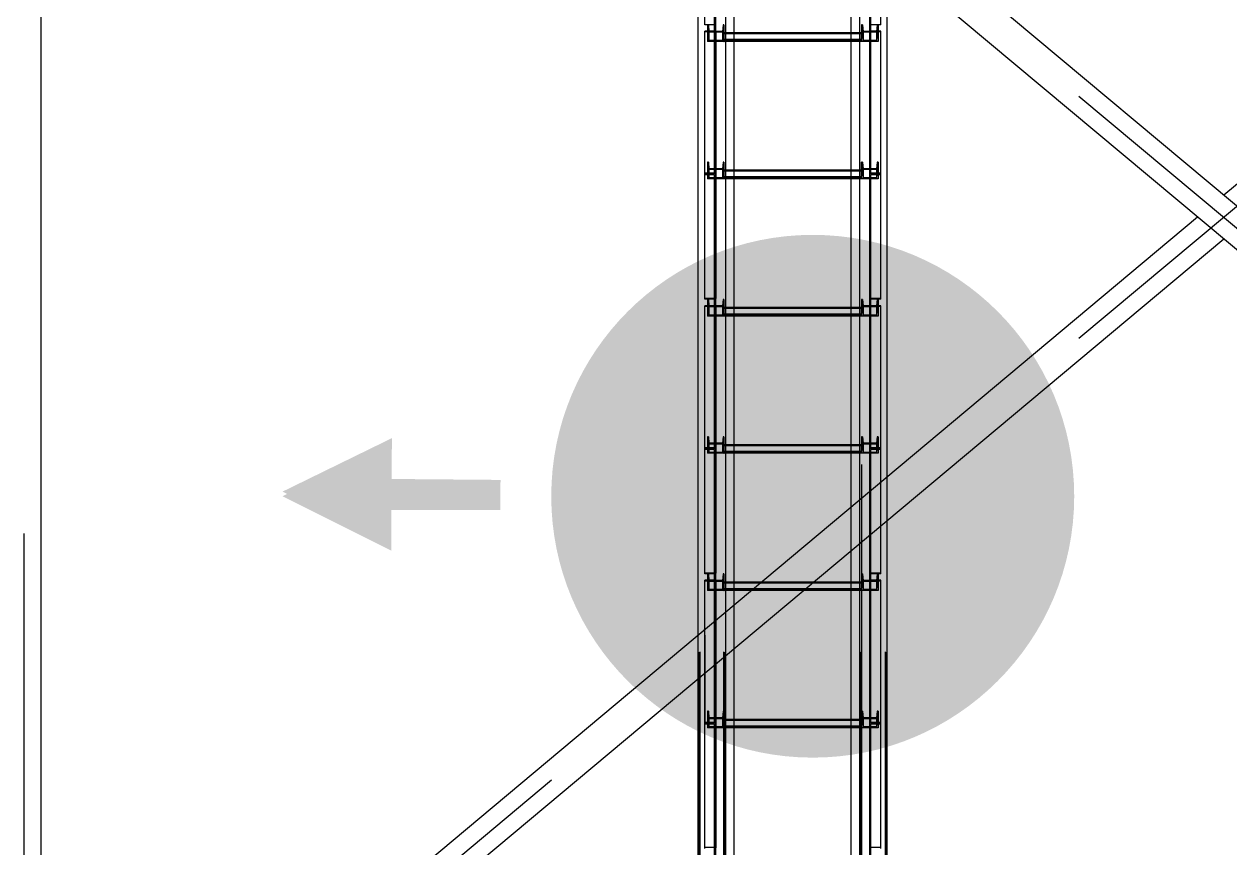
# Model space of a CAD drawing. Header units: millimetres. Extents: x 150209.93 to 150215.05, y 136675.65 to 136679.93.
# Drawn here: x 150210.9475 to 150211.1228, y 136678.1951 to 136678.3149 of the extents above; entities that cross this region are included whole.
import ezdxf

# ---------------------------------------------------------------- set-up
doc = ezdxf.new("R2010")
doc.units = ezdxf.units.MM
doc.header["$LTSCALE"] = 0.25
for name, pattern in [('CENTER', [50.8, 31.75, -6.35, 6.35, -6.35]), ('XKITLINE00', [0]), ('XKITLINE02', [4, 2, -2]), ('XKITLINE03', [6, 3, -1, 1, -1])]:
    doc.linetypes.add(name, pattern=pattern)
doc.layers.add('Parts', color=7, linetype='Continuous')

# ---------------------------------------------------------------- blocks, each defined once
blk = doc.blocks.new('çatıı')
at = {"color": 1, "linetype": 'XKITLINE03'}
for p, q in [((10599, 12460.22), (10599, 14136.58)), ((10711, 12460.22), (10710.99, 14136.58)), ((10605, 12460.27), (10605, 14100.27)), ((10705, 14100.27), (10705, 12460.27)), ((10599.01, 13415.03), (10599.01, 13311.68)), ((10605.02, 13414.67), (10605.02, 13408.06)), ((10705, 13408.76), (10605.02, 13408.76)), ((10705, 13408.06), (10705, 13414.67)), ((10710.99, 13311.68), (10710.99, 13415.03)), ((10599.01, 13311.68), (10599.01, 13221.18)), ((10605.02, 13314.84), (10605.02, 13308.23)), ((10705, 13308.23), (10705, 13314.84)), ((10710.99, 13221.18), (10710.99, 13311.68)), ((10705, 13308.94), (10605.02, 13308.94)), ((10599.01, 13215.38), (10599.01, 13112.03)), ((10710.99, 13112.03), (10710.99, 13215.38)), ((10605.02, 13215.02), (10605.02, 13208.4)), ((10705, 13209.11), (10605.02, 13209.11)), ((10705, 13208.4), (10705, 13215.02)), ((10599.01, 13112.03), (10599.01, 13021.53)), ((10605.02, 13115.19), (10605.02, 13108.58)), ((10705, 13108.58), (10705, 13115.19)), ((10710.99, 13021.53), (10710.99, 13112.03)), ((10705, 13109.29), (10605.02, 13109.29)), ((10599.01, 13015.73), (10599.01, 12912.38)), ((10605.02, 13015.36), (10605.02, 13008.75)), ((10705, 13008.75), (10705, 13015.36)), ((10710.99, 12912.38), (10710.99, 13015.73)), ((10705, 13009.46), (10605.02, 13009.46)), ((10599.01, 12912.38), (10599.01, 12821.88)), ((10605.02, 12915.54), (10605.02, 12908.93)), ((10705, 12909.64), (10605.02, 12909.64)), ((10705, 12908.93), (10705, 12915.54)), ((10710.99, 12821.88), (10710.99, 12912.38))]:
    blk.add_line(p, q, dxfattribs=at)
at = {"color": 116, "linetype": 'XKITLINE02', "true_color": 0x136734}
for p, q in [((10587.15, 12464.01), (10587.15, 14108.01)), ((10587.68, 12464.27), (10587.68, 14108.55)), ((10604.92, 12464.27), (10604.92, 14108.55)), ((10605, 12460.27), (10605, 14101.46)), ((10605.45, 12464.01), (10605.45, 14108.01)), ((10605.85, 12460.36), (10605.85, 14101.37)), ((10612.5, 12461.41), (10612.5, 14101.41)), ((10704.15, 12460.36), (10704.15, 14101.37)), ((10704.55, 12464.01), (10704.54, 14108.01)), ((10705, 12460.27), (10705, 14101.46)), ((10705.08, 12464.27), (10705.07, 14108.55)), ((10722.31, 12464.27), (10722.31, 14108.55)), ((10722.85, 12464.01), (10722.84, 14108.01)), ((10606.3, 12512.75), (10606.3, 14066.32)), ((10723.69, 12527.64), (10723.69, 14052.58)), ((10697.5, 12461.41), (10697.5, 14036.38)), ((10591.01, 13420.22), (10591.01, 13511.34)), ((10598.21, 13414.69), (10598.21, 13510.72)), ((10599.01, 13414.69), (10599.01, 13511.34)), ((10710.99, 13414.69), (10710.99, 13511.34)), ((10711.79, 13414.69), (10711.79, 13510.72)), ((10718.99, 13420.22), (10718.99, 13511.34)), ((10598.21, 13420.22), (10591.01, 13420.22)), ((10593.7, 13420.16), (10593.02, 13420.16)), ((10593.02, 13420.16), (10593.02, 13414.67)), ((10593.02, 13420.16), (10593.02, 13413.55)), ((10593.7, 13420.16), (10594.08, 13415.37)), ((10593.7, 13420.16), (10593.7, 13413.55)), ((10599.01, 13420.5), (10598.21, 13420.5)), ((10598.21, 13312.23), (10598.21, 13420.5)), ((10599.01, 13311.68), (10599.01, 13420.5)), ((10604.34, 13420.16), (10603.95, 13415.37)), ((10605.02, 13420.16), (10604.34, 13420.16)), ((10604.34, 13420.16), (10604.34, 13413.55)), ((10605.02, 13420.16), (10605.02, 13414.67)), ((10605.02, 13420.16), (10605.02, 13413.55)), ((10705, 13420.16), (10705, 13413.55)), ((10705, 13420.16), (10705, 13414.67)), ((10705.68, 13420.16), (10705, 13420.16)), ((10705.68, 13420.16), (10705.68, 13413.55)), ((10705.68, 13420.16), (10706.06, 13415.37)), ((10710.99, 13311.68), (10710.99, 13420.5)), ((10711.79, 13420.5), (10710.99, 13420.5)), ((10711.79, 13312.23), (10711.79, 13420.5)), ((10718.99, 13420.22), (10711.79, 13420.22)), ((10716.32, 13420.16), (10715.93, 13415.37)), ((10716.32, 13420.16), (10716.32, 13413.55)), ((10717, 13420.16), (10716.32, 13420.16)), ((10717, 13420.16), (10717, 13413.55)), ((10717, 13420.16), (10717, 13414.67)), ((10598.21, 13415.58), (10591.01, 13415.58)), ((10591.01, 13311.68), (10591.01, 13415.58)), ((10599.01, 13415.03), (10591.01, 13415.03)), ((10605.02, 13414.67), (10593.02, 13414.67)), ((10593.02, 13414.67), (10593.02, 13408.06)), ((10593.7, 13413.55), (10593.02, 13413.55)), ((10593.02, 13413.55), (10593.02, 13408.06)), ((10605.02, 13408.06), (10593.02, 13408.06)), ((10593.7, 13413.55), (10594.08, 13408.75)), ((10603.95, 13415.37), (10594.08, 13415.37)), ((10594.08, 13415.37), (10594.08, 13408.75)), ((10603.95, 13408.75), (10594.08, 13408.75)), ((10599.01, 13414.69), (10598.21, 13414.69)), ((10603.95, 13415.37), (10603.95, 13408.75)), ((10604.34, 13413.55), (10603.95, 13408.75)), ((10605.02, 13413.55), (10604.34, 13413.55)), ((10605.02, 13414.67), (10605.02, 13408.06)), ((10605.02, 13408.06), (10605.02, 13414.25)), ((10612.5, 13414.25), (10605.02, 13414.25)), ((10705, 13414.21), (10605.02, 13414.21)), ((10705, 13413.59), (10605.02, 13413.59)), ((10605.02, 13413.55), (10605.02, 13408.06)), ((10705, 13413.55), (10605.02, 13413.55)), ((10705, 13409.4), (10605.02, 13409.4)), ((10705, 13408.82), (10605.02, 13408.82)), ((10612.5, 13408.76), (10605.02, 13408.76)), ((10612.5, 13408.06), (10605.02, 13408.06)), ((10705, 13414.25), (10697.5, 13414.25)), ((10705, 13408.76), (10697.5, 13408.76)), ((10705, 13408.06), (10697.5, 13408.06)), ((10705, 13414.67), (10705, 13408.06)), ((10717, 13414.67), (10705, 13414.67)), ((10705, 13408.06), (10705, 13414.25)), ((10705, 13413.55), (10705, 13408.06)), ((10705.68, 13413.55), (10705, 13413.55)), ((10717, 13408.06), (10705, 13408.06)), ((10705.68, 13413.55), (10706.06, 13408.75)), ((10706.06, 13415.37), (10706.06, 13408.75)), ((10715.93, 13415.37), (10706.06, 13415.37)), ((10715.93, 13408.75), (10706.06, 13408.75)), ((10718.99, 13415.03), (10710.99, 13415.03)), ((10711.79, 13414.69), (10710.99, 13414.69)), ((10718.99, 13415.58), (10711.79, 13415.58)), ((10715.93, 13415.37), (10715.93, 13408.75)), ((10716.32, 13413.55), (10715.93, 13408.75)), ((10717, 13413.55), (10716.32, 13413.55)), ((10717, 13414.67), (10717, 13408.06)), ((10717, 13413.55), (10717, 13408.06)), ((10718.99, 13311.68), (10718.99, 13415.58)), ((10593.7, 13320.33), (10593.02, 13320.33)), ((10593.02, 13320.33), (10593.02, 13314.84)), ((10593.02, 13320.33), (10593.02, 13313.72)), ((10593.7, 13320.33), (10594.08, 13315.54)), ((10593.7, 13320.33), (10593.7, 13313.72)), ((10604.34, 13320.33), (10603.95, 13315.54)), ((10605.02, 13320.33), (10604.34, 13320.33)), ((10604.34, 13320.33), (10604.34, 13313.72)), ((10605.02, 13320.33), (10605.02, 13314.84)), ((10605.02, 13320.33), (10605.02, 13313.72)), ((10705, 13313.72), (10705, 13320.33)), ((10705, 13320.33), (10705, 13314.84)), ((10705.68, 13320.33), (10705, 13320.33)), ((10705.68, 13320.33), (10705.68, 13313.72)), ((10705.68, 13320.33), (10706.06, 13315.54)), ((10716.32, 13320.33), (10715.93, 13315.54)), ((10716.32, 13320.33), (10716.32, 13313.72)), ((10717, 13320.33), (10716.32, 13320.33)), ((10717, 13320.33), (10717, 13313.72)), ((10717, 13320.33), (10717, 13314.84)), ((10598.21, 13312.23), (10591.01, 13312.23)), ((10591.01, 13220.57), (10591.01, 13311.68)), ((10599.01, 13311.68), (10591.01, 13311.68)), ((10599.01, 13311.68), (10591.01, 13311.68)), ((10605.02, 13314.84), (10593.02, 13314.84)), ((10593.02, 13314.84), (10593.02, 13308.23)), ((10593.7, 13313.72), (10593.02, 13313.72)), ((10593.02, 13313.72), (10593.02, 13308.23)), ((10593.7, 13313.72), (10594.08, 13308.93)), ((10603.95, 13315.54), (10594.08, 13315.54)), ((10594.08, 13315.54), (10594.08, 13308.93)), ((10599.01, 13317.15), (10598.21, 13317.15)), ((10599.01, 13215.04), (10599.01, 13311.68)), ((10603.95, 13315.54), (10603.95, 13308.93)), ((10604.34, 13313.72), (10603.95, 13308.93)), ((10605.02, 13313.72), (10604.34, 13313.72)), ((10605.02, 13314.84), (10605.02, 13308.23)), ((10605.02, 13308.23), (10605.02, 13314.43)), ((10612.5, 13314.43), (10605.02, 13314.43)), ((10705, 13314.39), (10605.02, 13314.39)), ((10705, 13313.76), (10605.02, 13313.76)), ((10605.02, 13313.72), (10605.02, 13308.23)), ((10705, 13313.72), (10605.02, 13313.72)), ((10705, 13314.43), (10697.5, 13314.43)), ((10705, 13314.84), (10705, 13308.23)), ((10717, 13314.84), (10705, 13314.84)), ((10705, 13308.23), (10705, 13314.43)), ((10705, 13313.72), (10705, 13308.23)), ((10705.68, 13313.72), (10705, 13313.72)), ((10705.68, 13313.72), (10706.06, 13308.93)), ((10706.06, 13315.54), (10706.06, 13308.93)), ((10715.93, 13315.54), (10706.06, 13315.54)), ((10711.79, 13317.15), (10710.99, 13317.15)), ((10710.99, 13215.04), (10710.99, 13311.68)), ((10718.99, 13311.68), (10710.99, 13311.68)), ((10718.99, 13311.68), (10710.99, 13311.68)), ((10718.99, 13312.23), (10711.79, 13312.23)), ((10715.93, 13315.54), (10715.93, 13308.93)), ((10716.32, 13313.72), (10715.93, 13308.93)), ((10717, 13313.72), (10716.32, 13313.72)), ((10717, 13314.84), (10717, 13308.23)), ((10717, 13313.72), (10717, 13308.23)), ((10718.99, 13220.57), (10718.99, 13311.68)), ((10598.21, 13311.07), (10591.01, 13311.07)), ((10605.02, 13308.23), (10593.02, 13308.23)), ((10603.95, 13308.93), (10594.08, 13308.93)), ((10598.21, 13215.04), (10598.21, 13311.07)), ((10599.01, 13305.55), (10598.21, 13305.55)), ((10705, 13309.57), (10605.02, 13309.57)), ((10705, 13308.99), (10605.02, 13308.99)), ((10612.5, 13308.94), (10605.02, 13308.94)), ((10612.5, 13308.23), (10605.02, 13308.23)), ((10705, 13308.94), (10697.5, 13308.94)), ((10705, 13308.23), (10697.5, 13308.23)), ((10717, 13308.23), (10705, 13308.23)), ((10715.93, 13308.93), (10706.06, 13308.93)), ((10711.79, 13305.55), (10710.99, 13305.55)), ((10711.79, 13215.04), (10711.79, 13311.07)), ((10718.99, 13311.07), (10711.79, 13311.07)), ((10599.01, 13221.18), (10591.01, 13221.18)), ((10598.21, 13220.57), (10591.01, 13220.57)), ((10598.21, 13215.92), (10591.01, 13215.92)), ((10591.01, 13112.03), (10591.01, 13215.92)), ((10599.01, 13215.38), (10591.01, 13215.38)), ((10593.7, 13220.51), (10593.02, 13220.51)), ((10593.02, 13220.51), (10593.02, 13215.02)), ((10593.02, 13220.51), (10593.02, 13213.89)), ((10593.7, 13220.51), (10594.08, 13215.71)), ((10593.7, 13220.51), (10593.7, 13213.89)), ((10603.95, 13215.71), (10594.08, 13215.71)), ((10594.08, 13215.71), (10594.08, 13209.1)), ((10599.01, 13220.85), (10598.21, 13220.85)), ((10598.21, 13112.58), (10598.21, 13220.85)), ((10599.01, 13112.03), (10599.01, 13220.85)), ((10604.34, 13220.51), (10603.95, 13215.71)), ((10603.95, 13215.71), (10603.95, 13209.1)), ((10605.02, 13220.51), (10604.34, 13220.51)), ((10604.34, 13220.51), (10604.34, 13213.89)), ((10605.02, 13220.51), (10605.02, 13215.02)), ((10605.02, 13220.51), (10605.02, 13213.89)), ((10705, 13220.51), (10705, 13213.89)), ((10705, 13220.51), (10705, 13215.02)), ((10705.68, 13220.51), (10705, 13220.51)), ((10705.68, 13220.51), (10705.68, 13213.89)), ((10705.68, 13220.51), (10706.06, 13215.71)), ((10706.06, 13215.71), (10706.06, 13209.1)), ((10715.93, 13215.71), (10706.06, 13215.71)), ((10718.99, 13221.18), (10710.99, 13221.18)), ((10710.99, 13112.03), (10710.99, 13220.85)), ((10711.79, 13220.85), (10710.99, 13220.85)), ((10718.99, 13215.38), (10710.99, 13215.38)), ((10711.79, 13112.58), (10711.79, 13220.85)), ((10718.99, 13220.57), (10711.79, 13220.57)), ((10718.99, 13215.92), (10711.79, 13215.92)), ((10716.32, 13220.51), (10715.93, 13215.71)), ((10715.93, 13215.71), (10715.93, 13209.1)), ((10716.32, 13220.51), (10716.32, 13213.89)), ((10717, 13220.51), (10716.32, 13220.51)), ((10717, 13220.51), (10717, 13213.89)), ((10717, 13220.51), (10717, 13215.02)), ((10718.99, 13112.03), (10718.99, 13215.92)), ((10605.02, 13215.02), (10593.02, 13215.02)), ((10593.02, 13215.02), (10593.02, 13208.4)), ((10593.7, 13213.89), (10593.02, 13213.89)), ((10593.02, 13213.89), (10593.02, 13208.4)), ((10605.02, 13208.4), (10593.02, 13208.4)), ((10593.7, 13213.89), (10594.08, 13209.1)), ((10603.95, 13209.1), (10594.08, 13209.1)), ((10599.01, 13215.04), (10598.21, 13215.04)), ((10604.34, 13213.89), (10603.95, 13209.1)), ((10605.02, 13213.89), (10604.34, 13213.89)), ((10605.02, 13215.02), (10605.02, 13208.4)), ((10605.02, 13208.4), (10605.02, 13214.6)), ((10612.5, 13214.6), (10605.02, 13214.6)), ((10705, 13214.56), (10605.02, 13214.56)), ((10705, 13213.93), (10605.02, 13213.93)), ((10605.02, 13213.89), (10605.02, 13208.4)), ((10705, 13213.89), (10605.02, 13213.89)), ((10705, 13209.75), (10605.02, 13209.75)), ((10705, 13209.17), (10605.02, 13209.17)), ((10612.5, 13209.11), (10605.02, 13209.11)), ((10612.5, 13208.4), (10605.02, 13208.4)), ((10705, 13214.6), (10697.5, 13214.6)), ((10705, 13209.11), (10697.5, 13209.11)), ((10705, 13208.4), (10697.5, 13208.4)), ((10705, 13215.02), (10705, 13208.4)), ((10717, 13215.02), (10705, 13215.02)), ((10705, 13208.4), (10705, 13214.6)), ((10705, 13213.89), (10705, 13208.4)), ((10705.68, 13213.89), (10705, 13213.89)), ((10717, 13208.4), (10705, 13208.4)), ((10705.68, 13213.89), (10706.06, 13209.1)), ((10715.93, 13209.1), (10706.06, 13209.1)), ((10711.79, 13215.04), (10710.99, 13215.04)), ((10716.32, 13213.89), (10715.93, 13209.1)), ((10717, 13213.89), (10716.32, 13213.89)), ((10717, 13215.02), (10717, 13208.4)), ((10717, 13213.89), (10717, 13208.4)), ((10593.7, 13120.68), (10593.02, 13120.68)), ((10593.02, 13120.68), (10593.02, 13115.19)), ((10593.02, 13120.68), (10593.02, 13114.07)), ((10593.7, 13120.68), (10594.08, 13115.89)), ((10593.7, 13120.68), (10593.7, 13114.07)), ((10604.34, 13120.68), (10603.95, 13115.89)), ((10605.02, 13120.68), (10604.34, 13120.68)), ((10604.34, 13120.68), (10604.34, 13114.07)), ((10605.02, 13120.68), (10605.02, 13115.19)), ((10605.02, 13120.68), (10605.02, 13114.07)), ((10705, 13120.68), (10705, 13114.07)), ((10705, 13120.68), (10705, 13115.19)), ((10705.68, 13120.68), (10705, 13120.68)), ((10705.68, 13120.68), (10705.68, 13114.07)), ((10705.68, 13120.68), (10706.06, 13115.89)), ((10716.32, 13120.68), (10715.93, 13115.89)), ((10716.32, 13120.68), (10716.32, 13114.07)), ((10717, 13120.68), (10716.32, 13120.68)), ((10717, 13120.68), (10717, 13114.07)), ((10717, 13120.68), (10717, 13115.19)), ((10598.21, 13112.58), (10591.01, 13112.58)), ((10599.01, 13112.03), (10591.01, 13112.03)), ((10591.01, 13020.91), (10591.01, 13112.03)), ((10599.01, 13112.03), (10591.01, 13112.03)), ((10598.21, 13111.42), (10591.01, 13111.42)), ((10605.02, 13115.19), (10593.02, 13115.19)), ((10593.02, 13115.19), (10593.02, 13108.58)), ((10593.7, 13114.07), (10593.02, 13114.07)), ((10593.02, 13114.07), (10593.02, 13108.58)), ((10593.7, 13114.07), (10594.08, 13109.28)), ((10603.95, 13115.89), (10594.08, 13115.89)), ((10594.08, 13115.89), (10594.08, 13109.28)), ((10599.01, 13117.5), (10598.21, 13117.5)), ((10598.21, 13015.39), (10598.21, 13111.42)), ((10599.01, 13015.39), (10599.01, 13112.03)), ((10603.95, 13115.89), (10603.95, 13109.28)), ((10604.34, 13114.07), (10603.95, 13109.28)), ((10605.02, 13114.07), (10604.34, 13114.07)), ((10605.02, 13115.19), (10605.02, 13108.58)), ((10605.02, 13108.58), (10605.02, 13114.78)), ((10612.5, 13114.78), (10605.02, 13114.78)), ((10705, 13114.74), (10605.02, 13114.74)), ((10705, 13114.11), (10605.02, 13114.11)), ((10705, 13114.07), (10605.02, 13114.07)), ((10605.02, 13114.07), (10605.02, 13108.58)), ((10705, 13114.78), (10697.5, 13114.78)), ((10705, 13115.19), (10705, 13108.58)), ((10717, 13115.19), (10705, 13115.19)), ((10705, 13108.58), (10705, 13114.78)), ((10705, 13114.07), (10705, 13108.58)), ((10705.68, 13114.07), (10705, 13114.07)), ((10705.68, 13114.07), (10706.06, 13109.28)), ((10706.06, 13115.89), (10706.06, 13109.28)), ((10715.93, 13115.89), (10706.06, 13115.89)), ((10711.79, 13117.5), (10710.99, 13117.5)), ((10710.99, 13015.39), (10710.99, 13112.03)), ((10718.99, 13112.03), (10710.99, 13112.03)), ((10718.99, 13112.03), (10710.99, 13112.03)), ((10718.99, 13112.58), (10711.79, 13112.58)), ((10711.79, 13015.39), (10711.79, 13111.42)), ((10718.99, 13111.42), (10711.79, 13111.42)), ((10715.93, 13115.89), (10715.93, 13109.28)), ((10716.32, 13114.07), (10715.93, 13109.28)), ((10717, 13114.07), (10716.32, 13114.07)), ((10717, 13115.19), (10717, 13108.58)), ((10717, 13114.07), (10717, 13108.58)), ((10718.99, 13020.91), (10718.99, 13112.03)), ((10605.02, 13108.58), (10593.02, 13108.58)), ((10603.95, 13109.28), (10594.08, 13109.28)), ((10599.01, 13105.89), (10598.21, 13105.89)), ((10705, 13109.92), (10605.02, 13109.92)), ((10705, 13109.34), (10605.02, 13109.34)), ((10612.5, 13109.29), (10605.02, 13109.29)), ((10612.5, 13108.58), (10605.02, 13108.58)), ((10705, 13109.29), (10697.5, 13109.29)), ((10705, 13108.58), (10697.5, 13108.58)), ((10717, 13108.58), (10705, 13108.58)), ((10715.93, 13109.28), (10706.06, 13109.28)), ((10711.79, 13105.89), (10710.99, 13105.89)), ((10723.69, 13059.66), (10723.69, 13091.44)), ((10697.5, 13037.72), (10697.5, 13069.5)), ((10703.69, 13042.91), (10703.69, 13074.69)), ((10599.01, 13021.53), (10591.01, 13021.53)), ((10598.21, 13020.91), (10591.01, 13020.91)), ((10598.21, 13016.27), (10591.01, 13016.27)), ((10591.01, 12912.38), (10591.01, 13016.27)), ((10599.01, 13015.73), (10591.01, 13015.73)), ((10593.7, 13020.85), (10593.02, 13020.85)), ((10593.02, 13020.85), (10593.02, 13015.36)), ((10593.02, 13020.85), (10593.02, 13014.24)), ((10605.02, 13015.36), (10593.02, 13015.36)), ((10593.02, 13015.36), (10593.02, 13008.75)), ((10593.7, 13014.24), (10593.02, 13014.24)), ((10593.02, 13014.24), (10593.02, 13008.75)), ((10593.7, 13020.85), (10594.08, 13016.06)), ((10593.7, 13020.85), (10593.7, 13014.24)), ((10593.7, 13014.24), (10594.08, 13009.45)), ((10603.95, 13016.06), (10594.08, 13016.06)), ((10594.08, 13016.06), (10594.08, 13009.45)), ((10599.01, 13021.2), (10598.21, 13021.2)), ((10598.21, 12912.93), (10598.21, 13021.2)), ((10599.01, 13015.39), (10598.21, 13015.39)), ((10599.01, 12983.02), (10599.01, 13021.2)), ((10604.34, 13020.85), (10603.95, 13016.06)), ((10603.95, 13016.06), (10603.95, 13009.45)), ((10604.34, 13014.24), (10603.95, 13009.45)), ((10605.02, 13020.85), (10604.34, 13020.85)), ((10604.34, 13020.85), (10604.34, 13014.24)), ((10605.02, 13014.24), (10604.34, 13014.24)), ((10605.02, 13020.85), (10605.02, 13015.36)), ((10605.02, 13020.85), (10605.02, 13014.24)), ((10605.02, 13015.36), (10605.02, 13008.75)), ((10605.02, 13008.75), (10605.02, 13014.95)), ((10612.5, 13014.95), (10605.02, 13014.95)), ((10705, 13014.91), (10605.02, 13014.91)), ((10705, 13014.28), (10605.02, 13014.28)), ((10705, 13014.24), (10605.02, 13014.24)), ((10605.02, 13014.24), (10605.02, 13008.75)), ((10670.3, 13014.95), (10632.35, 13014.95)), ((10705, 13014.95), (10697.5, 13014.95)), ((10705, 13020.85), (10705, 13014.24)), ((10705, 13020.85), (10705, 13015.36)), ((10705.68, 13020.85), (10705, 13020.85)), ((10705, 13015.36), (10705, 13008.75)), ((10717, 13015.36), (10705, 13015.36)), ((10705, 13008.75), (10705, 13014.95)), ((10705, 13014.24), (10705, 13008.75)), ((10705.68, 13014.24), (10705, 13014.24)), ((10705.68, 13020.85), (10705.68, 13014.24)), ((10705.68, 13020.85), (10706.06, 13016.06)), ((10705.68, 13014.24), (10706.06, 13009.45)), ((10706.06, 13016.06), (10706.06, 13009.45)), ((10715.93, 13016.06), (10706.06, 13016.06)), ((10718.99, 13021.53), (10710.99, 13021.53)), ((10710.99, 12912.38), (10710.99, 13021.2)), ((10711.79, 13021.2), (10710.99, 13021.2)), ((10718.99, 13015.73), (10710.99, 13015.73)), ((10711.79, 13015.39), (10710.99, 13015.39)), ((10711.79, 12912.93), (10711.79, 13021.2)), ((10718.99, 13020.91), (10711.79, 13020.91)), ((10718.99, 13016.27), (10711.79, 13016.27)), ((10716.32, 13020.85), (10715.93, 13016.06)), ((10715.93, 13016.06), (10715.93, 13009.45)), ((10716.32, 13014.24), (10715.93, 13009.45)), ((10716.32, 13020.85), (10716.32, 13014.24)), ((10717, 13020.85), (10716.32, 13020.85)), ((10717, 13014.24), (10716.32, 13014.24)), ((10717, 13020.85), (10717, 13014.24)), ((10717, 13020.85), (10717, 13015.36)), ((10717, 13015.36), (10717, 13008.75)), ((10717, 13014.24), (10717, 13008.75)), ((10718.99, 12912.38), (10718.99, 13016.27)), ((10605.02, 13008.75), (10593.02, 13008.75)), ((10603.95, 13009.45), (10594.08, 13009.45)), ((10705, 13010.1), (10605.02, 13010.1)), ((10705, 13009.51), (10605.02, 13009.51)), ((10612.5, 13009.46), (10605.02, 13009.46)), ((10612.5, 13008.75), (10605.02, 13008.75)), ((10662.9, 13008.75), (10624.95, 13008.75)), ((10663.74, 13009.46), (10625.79, 13009.46)), ((10705, 13009.46), (10697.5, 13009.46)), ((10705, 13008.75), (10697.5, 13008.75)), ((10717, 13008.75), (10705, 13008.75)), ((10715.93, 13009.45), (10706.06, 13009.45)), ((10612.5, 12966.55), (10612.5, 12998.33)), ((10606.3, 12961.36), (10606.3, 12993.14)), ((10598.21, 12982.35), (10598.21, 12917.85)), ((10599.01, 12912.38), (10599.01, 12983.02)), ((10586.3, 12944.61), (10586.3, 12976.39)), ((10591.01, 12976.32), (10591.01, 12912.93)), ((10593.7, 12921.03), (10593.02, 12921.03)), ((10593.02, 12921.03), (10593.02, 12915.54)), ((10593.02, 12921.03), (10593.02, 12914.42)), ((10593.7, 12921.03), (10594.08, 12916.24)), ((10593.7, 12921.03), (10593.7, 12914.42)), ((10599.01, 12917.85), (10598.21, 12917.85)), ((10604.34, 12921.03), (10603.95, 12916.24)), ((10605.02, 12921.03), (10604.34, 12921.03)), ((10604.34, 12921.03), (10604.34, 12914.42)), ((10605.02, 12921.03), (10605.02, 12915.54)), ((10605.02, 12921.03), (10605.02, 12914.42)), ((10705, 12921.03), (10705, 12914.42)), ((10705, 12921.03), (10705, 12915.54)), ((10705.68, 12921.03), (10705, 12921.03)), ((10705.68, 12921.03), (10705.68, 12914.42)), ((10705.68, 12921.03), (10706.06, 12916.24)), ((10711.79, 12917.85), (10710.99, 12917.85)), ((10716.32, 12921.03), (10715.93, 12916.24)), ((10716.32, 12921.03), (10716.32, 12914.42)), ((10717, 12921.03), (10716.32, 12921.03)), ((10717, 12921.03), (10717, 12914.42)), ((10717, 12921.03), (10717, 12915.54)), ((10598.21, 12912.93), (10591.01, 12912.93)), ((10591.01, 12821.26), (10591.01, 12912.38)), ((10599.01, 12912.38), (10591.01, 12912.38)), ((10599.01, 12912.38), (10591.01, 12912.38)), ((10598.21, 12911.77), (10591.01, 12911.77)), ((10605.02, 12915.54), (10593.02, 12915.54)), ((10593.02, 12915.54), (10593.02, 12908.93)), ((10593.7, 12914.42), (10593.02, 12914.42)), ((10593.02, 12914.42), (10593.02, 12908.93)), ((10605.02, 12908.93), (10593.02, 12908.93)), ((10593.7, 12914.42), (10594.08, 12909.63)), ((10603.95, 12916.24), (10594.08, 12916.24)), ((10594.08, 12916.24), (10594.08, 12909.63)), ((10603.95, 12909.63), (10594.08, 12909.63)), ((10598.21, 12815.74), (10598.21, 12911.77)), ((10599.01, 12815.74), (10599.01, 12912.38)), ((10603.95, 12916.24), (10603.95, 12909.63)), ((10604.34, 12914.42), (10603.95, 12909.63)), ((10605.02, 12914.42), (10604.34, 12914.42)), ((10605.02, 12915.54), (10605.02, 12908.93)), ((10605.02, 12908.93), (10605.02, 12915.13)), ((10612.5, 12915.13), (10605.02, 12915.13)), ((10705, 12915.09), (10605.02, 12915.09)), ((10705, 12914.46), (10605.02, 12914.46)), ((10705, 12914.42), (10605.02, 12914.42)), ((10605.02, 12914.42), (10605.02, 12908.93)), ((10705, 12910.27), (10605.02, 12910.27)), ((10705, 12909.69), (10605.02, 12909.69)), ((10612.5, 12909.64), (10605.02, 12909.64)), ((10612.5, 12908.93), (10605.02, 12908.93)), ((10705, 12915.13), (10697.5, 12915.13)), ((10705, 12909.64), (10697.5, 12909.64)), ((10705, 12908.93), (10697.5, 12908.93)), ((10705, 12915.54), (10705, 12908.93)), ((10717, 12915.54), (10705, 12915.54)), ((10705, 12908.93), (10705, 12915.13)), ((10705, 12914.42), (10705, 12908.93)), ((10705.68, 12914.42), (10705, 12914.42)), ((10717, 12908.93), (10705, 12908.93)), ((10705.68, 12914.42), (10706.06, 12909.63)), ((10706.06, 12916.24), (10706.06, 12909.63)), ((10715.93, 12916.24), (10706.06, 12916.24)), ((10715.93, 12909.63), (10706.06, 12909.63)), ((10710.99, 12815.74), (10710.99, 12912.38)), ((10718.99, 12912.38), (10710.99, 12912.38)), ((10718.99, 12912.38), (10710.99, 12912.38)), ((10718.99, 12912.93), (10711.79, 12912.93)), ((10711.79, 12815.74), (10711.79, 12911.77)), ((10718.99, 12911.77), (10711.79, 12911.77)), ((10715.93, 12916.24), (10715.93, 12909.63)), ((10716.32, 12914.42), (10715.93, 12909.63)), ((10717, 12914.42), (10716.32, 12914.42)), ((10717, 12915.54), (10717, 12908.93)), ((10717, 12914.42), (10717, 12908.93)), ((10718.99, 12821.26), (10718.99, 12912.38)), ((10599.01, 12906.24), (10598.21, 12906.24)), ((10711.79, 12906.24), (10710.99, 12906.24)), ((10599.01, 12821.88), (10591.01, 12821.88)), ((10718.99, 12821.88), (10710.99, 12821.88))]:
    blk.add_line(p, q, dxfattribs=at)
at = {"color": 8, "linetype": 'CENTER'}
for p, q in [((10096.38, 14010.27), (11840, 12550.27)), ((10096.38, 12550.27), (11840, 14010.27)), ((10096.38, 12550.27), (10096.38, 14010.27))]:
    blk.add_line(p, q, dxfattribs=at)
at = {"color": 8, "linetype": 'XKITLINE00'}
for p, q in [((11763.8, 12629.97), (10139.58, 13989.99)), ((11763.8, 12598.19), (10108.39, 13984.33)), ((10108.56, 13984.18), (10108.56, 12576.36)), ((11763.8, 13962.36), (10968.19, 13296.16)), ((10949.21, 13280.27), (10107.83, 12575.75)), ((10968.19, 13264.39), (10139.6, 12570.57))]:
    blk.add_line(p, q, dxfattribs=at)
at = {"color": 7, "linetype": 'XKITLINE00'}
for p, q in [((10586.3, 12976.39), (10586.3, 13584.15)), ((10606.3, 12993.14), (10606.3, 13567.41)), ((10612.5, 12998.33), (10612.5, 13562.22)), ((10697.5, 13069.5), (10697.5, 13491.05)), ((10703.69, 13074.69), (10703.69, 13485.86)), ((10723.69, 13091.44), (10723.69, 13469.11)), ((10697.5, 13414.25), (10612.5, 13414.25)), ((10697.5, 13408.76), (10612.5, 13408.76)), ((10697.5, 13408.06), (10612.5, 13408.06)), ((10697.5, 13314.43), (10612.5, 13314.43)), ((10697.5, 13308.94), (10612.5, 13308.94)), ((10697.5, 13308.23), (10612.5, 13308.23)), ((10697.5, 13214.6), (10612.5, 13214.6)), ((10697.5, 13209.11), (10612.5, 13209.11)), ((10697.5, 13208.4), (10612.5, 13208.4)), ((10697.5, 13114.78), (10612.5, 13114.78)), ((10697.5, 13109.29), (10612.5, 13109.29)), ((10697.5, 13108.58), (10612.5, 13108.58)), ((10723.69, 12570.57), (10723.69, 13059.66)), ((10703.69, 12570.57), (10703.69, 13042.91)), ((10697.5, 12570.57), (10697.5, 13037.72)), ((10632.35, 13014.95), (10612.5, 13014.95)), ((10697.5, 13014.95), (10670.3, 13014.95)), ((10625.79, 13009.46), (10612.5, 13009.46)), ((10624.95, 13008.75), (10612.5, 13008.75)), ((10697.5, 13008.75), (10662.9, 13008.75)), ((10697.5, 13009.46), (10663.74, 13009.46)), ((10606.3, 12570.57), (10606.3, 12961.36)), ((10612.5, 12570.57), (10612.5, 12966.55)), ((10586.3, 12570.57), (10586.3, 12944.61)), ((10697.5, 12915.13), (10612.5, 12915.13)), ((10697.5, 12909.64), (10612.5, 12909.64)), ((10697.5, 12908.93), (10612.5, 12908.93))]:
    blk.add_line(p, q, dxfattribs=at)
at = {"color": 1, "linetype": 'XKITLINE00'}
for centre in [(10599.01, 13415.03), (10605.02, 13414.67), (10605.02, 13408.76), (10605.02, 13408.06), (10705, 13414.67), (10705, 13408.76), (10705, 13408.06), (10710.99, 13415.03), (10599.01, 13311.68), (10599.01, 13311.68), (10605.02, 13314.84), (10705, 13314.84), (10710.99, 13311.68), (10710.99, 13311.68), (10605.02, 13308.94), (10605.02, 13308.23), (10705, 13308.94), (10705, 13308.23), (10599.01, 13221.18), (10599.01, 13215.38), (10710.99, 13221.18), (10710.99, 13215.38), (10605.02, 13215.02), (10605.02, 13209.11), (10605.02, 13208.4), (10705, 13215.02), (10705, 13209.11), (10705, 13208.4), (10599.01, 13112.03), (10599.01, 13112.03), (10605.02, 13115.19), (10705, 13115.19), (10710.99, 13112.03), (10710.99, 13112.03), (10605.02, 13109.29), (10605.02, 13108.58), (10705, 13109.29), (10705, 13108.58), (10599.01, 13021.53), (10599.01, 13015.73), (10605.02, 13015.36), (10705, 13015.36), (10710.99, 13021.53), (10710.99, 13015.73), (10605.02, 13009.46), (10605.02, 13008.75), (10705, 13009.46), (10705, 13008.75), (10599.01, 12912.38), (10599.01, 12912.38), (10605.02, 12915.54), (10605.02, 12909.64), (10605.02, 12908.93), (10705, 12915.54), (10705, 12909.64), (10705, 12908.93), (10710.99, 12912.38), (10710.99, 12912.38), (10599.01, 12821.88), (10710.99, 12821.88)]:
    blk.add_circle(centre, 0.05, dxfattribs=at)
blk = doc.blocks.new('ANTENNA')
at = {"layer": 'Parts'}
h = blk.add_hatch(color=254, dxfattribs=at)
edge = h.paths.add_edge_path(flags=0)
edge.add_arc((148263.9229, 135647.6949), 190.0438, 0, 360)
h = blk.add_hatch(color=254, dxfattribs=at)
edge = h.paths.add_edge_path(flags=0)
edge.add_arc((148263.9229, 135647.6949), 190.0438, 0, 360)
at = {"layer": 'Parts', "true_color": 0xf26722}
h = blk.add_hatch(color=30, dxfattribs=at)
edge = h.paths.add_edge_path(flags=0)
edge.add_arc((148263.9229, 135647.6949), 190.0438, 0, 360)
at = {"layer": 'Parts'}
h = blk.add_hatch(color=256, dxfattribs=at)
edge = h.paths.add_edge_path(flags=0)
edge.add_line((148263.9229, 135647.6949), (148390.8386, 135774.6106))
edge.add_arc((148263.9229, 135647.6949), 179.4858, 45, 135)
edge.add_line((148137.0073, 135774.6106), (148263.9229, 135647.6949))
edge.add_line((148263.9229, 135647.6949), (148137.0073, 135520.7793))
edge.add_arc((148263.9229, 135647.6949), 179.4858, 225, 315)
edge.add_line((148390.8386, 135520.7793), (148263.9229, 135647.6949))
h = blk.add_hatch(color=256, dxfattribs=at)
edge = h.paths.add_edge_path(flags=0)
edge.add_line((148263.9229, 135647.6949), (148390.8386, 135774.6106))
edge.add_arc((148263.9229, 135647.6949), 179.4858, 45, 135)
edge.add_line((148137.0073, 135774.6106), (148263.9229, 135647.6949))
edge.add_line((148263.9229, 135647.6949), (148137.0073, 135520.7793))
edge.add_arc((148263.9229, 135647.6949), 179.4858, 225, 315)
edge.add_line((148390.8386, 135520.7793), (148263.9229, 135647.6949))
h = blk.add_hatch(color=256, dxfattribs=at)
edge = h.paths.add_edge_path(flags=0)
edge.add_line((148263.9229, 135647.6949), (148390.8386, 135774.6106))
edge.add_arc((148263.9229, 135647.6949), 179.4858, 45, 135)
edge.add_line((148137.0073, 135774.6106), (148263.9229, 135647.6949))
edge.add_line((148263.9229, 135647.6949), (148137.0073, 135520.7793))
edge.add_arc((148263.9229, 135647.6949), 179.4858, 225, 315)
edge.add_line((148390.8386, 135520.7793), (148263.9229, 135647.6949))
for points in [[(147957.7413, 135647.6949), (147957.7413, 135608.1025), (147878.5563, 135647.6949), (147957.7413, 135687.2874)], [(147957.7449, 135650.3669), (147957.3994, 135610.776), (147878.563, 135651.0579), (147958.0904, 135689.9578)], [(147957.7449, 135650.3669), (147957.3994, 135610.776), (147878.563, 135651.0579), (147958.0904, 135689.9578)], [(148036.8404, 135639.7782), (147957.6585, 135640.4692), (147957.8313, 135660.2646), (148037.0132, 135659.5736)], [(148036.8404, 135639.7782), (147957.6585, 135640.4692), (147957.8313, 135660.2646), (148037.0132, 135659.5736)], [(148036.9262, 135637.7968), (147957.7413, 135637.7968), (147957.7413, 135657.593), (148036.9262, 135657.593)]]:
    blk.add_hatch(color=256, dxfattribs=at).paths.add_polyline_path(points, flags=0)

msp = doc.modelspace()

# ---------------------------------------------------------------- block references
at = {"xscale": 0.0002000170049888334, "yscale": 0.0002000170049888334, "zscale": 0.0002000170049888334}
for name, p in [('çatıı', (150208.92807, 136675.63059)), ('ANTENNA', (150181.40685, 136651.11444))]:
    msp.add_blockref(name, p, dxfattribs=at)

doc.saveas('drawing.dxf')
